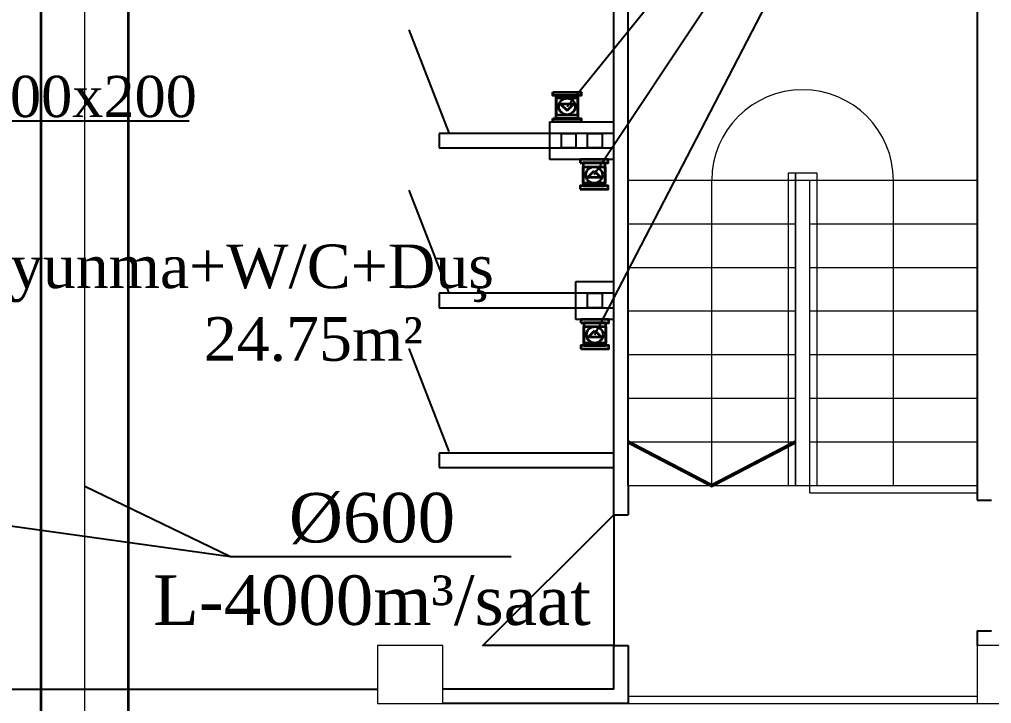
# Model space of a CAD drawing. Header units: inches. Extents: x 23 to 100097, y 11 to 104145.
# Drawn here: x 10398 to 17087, y 28106 to 32815 of the extents above; entities that cross this region are included whole.
import ezdxf

# ---------------------------------------------------------------- set-up
doc = ezdxf.new("R2010")
doc.units = ezdxf.units.IN
doc.header["$MEASUREMENT"] = 0
for name, color, linetype, lineweight in [('Divar', 7, 'Continuous', 25), ('Pilləkan', 222, 'Continuous', 9), ('SL3', 10, 'Continuous', 20)]:
    doc.layers.add(name, color=color, linetype=linetype, lineweight=lineweight)
doc.layers.add('PƏNCƏRƏ', color=5, linetype='Continuous')
doc.layers.add('TEKST', color=7, linetype='Continuous')
doc.styles.add('ilqar text 001', font='', dxfattribs={"height": 300})
doc.styles.get("Standard").update_dxf_attribs({"font": 'arial.ttf'})
doc.styles.get('ilqar text 001').set_extended_font_data('A3 Times AzLat')

# ---------------------------------------------------------------- blocks, each defined once
blk = doc.blocks.new('saaaaaaaaaaaaaaasss')
at = {"layer": 'Divar'}
for p, q in [((16774.86614, -95877.86209), (16774.86614, -92397.87708)), ((16874.86614, -95677.86209), (16874.86614, -92397.87708)), ((19274.86614, -92397.87708), (19274.86614, -95677.86209)), ((15642.32703, -93249.30879), (15368.38731, -92540.25554)), ((16774.86614, -93253.86481), (15574.86614, -93253.86481)), ((15574.86614, -93253.86481), (15574.86614, -93353.86481)), ((15574.86614, -93353.86481), (16774.86614, -93353.86481)), ((15642.32703, -94353.86481), (15368.38731, -93644.81157)), ((16774.86614, -94353.86481), (15574.86614, -94353.86481)), ((15574.86614, -94353.86481), (15574.86614, -94453.86481)), ((15574.86614, -94453.86481), (16774.86614, -94453.86481)), ((15642.32703, -95442.86334), (15368.38731, -94733.81009)), ((16774.86614, -95453.86481), (15574.86614, -95453.86481)), ((15574.86614, -95453.86481), (15574.86614, -95553.86481)), ((15574.86614, -95553.86481), (16774.86614, -95553.86481)), ((16874.86614, -95677.86209), (16874.86614, -95877.86209)), ((19274.86614, -96677.86209), (19274.86614, -96777.86209)), ((16774.86614, -97077.86209), (16774.86614, -96777.86209)), ((16874.86614, -96777.86209), (16874.86614, -97177.86209)), ((16774.86614, -97077.86209), (15599.86614, -97077.86209)), ((16874.86614, -97177.86209), (15599.86614, -97177.86209))]:
    blk.add_line(p, q, dxfattribs=at)
at = {"layer": 'Divar', "color": 0}
for p, q in [((19274.86614, -95677.86209), (19274.86614, -95777.86209)), ((19274.86614, -95777.86209), (19374.86614, -95777.86209)), ((16774.86614, -95877.86209), (16874.86614, -95877.86209)), ((19274.86614, -96677.86209), (19374.86614, -96677.86209)), ((16774.86614, -96777.86209), (16874.86614, -96777.86209))]:
    blk.add_line(p, q, dxfattribs=at)
at = {"layer": 'Pilləkan'}
for p, q in [((18024.86614, -93577.86209), (16874.86614, -93577.86209)), ((17974.86614, -93527.86209), (17974.86614, -95677.86209)), ((18174.86614, -93527.86209), (17974.86614, -93527.86209)), ((18174.86614, -93577.86209), (17974.86614, -93577.86209)), ((18024.86614, -95677.86209), (18024.86614, -93527.86209)), ((18024.86614, -93527.86209), (18024.86614, -95677.86209)), ((19274.86614, -93577.86209), (18124.86614, -93577.86209)), ((18124.86614, -95377.86209), (18124.86614, -93577.86209)), ((18174.86614, -95338.73165), (18174.86614, -93527.86209)), ((18024.86614, -93877.86209), (16874.86614, -93877.86209)), ((19274.86614, -93877.86209), (18124.86614, -93877.86209)), ((18024.86614, -94177.86209), (16874.86614, -94177.86209)), ((19274.86614, -94177.86209), (18124.86614, -94177.86209)), ((18024.86614, -94477.86209), (16874.86614, -94477.86209)), ((19274.86614, -94477.86209), (18124.86614, -94477.86209)), ((18024.86614, -94777.86209), (16874.86614, -94777.86209)), ((18891.53281, -94777.86209), (18124.86614, -94777.86209)), ((19274.86614, -94777.86209), (18891.53281, -94777.86209)), ((18024.86614, -95077.86209), (16874.86614, -95077.86209)), ((18508.19948, -95077.86209), (18124.86614, -95077.86209)), ((19274.86614, -95077.86209), (18508.19948, -95077.86209)), ((18024.86614, -95377.86209), (16874.86614, -95377.86209)), ((19274.86614, -95377.86209), (18124.86614, -95377.86209)), ((18124.86614, -95727.86209), (18124.86614, -95377.86209)), ((18174.86614, -95677.86209), (18174.86614, -95338.73165)), ((16874.86614, -95677.86209), (19274.86614, -95677.86209)), ((18124.86614, -95727.86209), (19274.86614, -95727.86209)), ((16874.86614, -97127.86209), (19274.86614, -97127.86209)), ((16874.86614, -97177.86209), (19274.86614, -97177.86209))]:
    blk.add_line(p, q, dxfattribs=at)
at = {"layer": 'PƏNCƏRƏ', "color": 0}
blk.add_line((11634.40604, -97077.915), (15149.86614, -97077.915), dxfattribs=at)
blk.add_lwpolyline([(16774.86614, -95877.86209), (16774.86614, -96777.86209), (15874.86614, -96777.86209), (16774.86614, -95877.86209)], dxfattribs=at)
at = {"layer": 'SL3'}
for p, q in [((17449.86614, -95677.86209), (17449.86614, -93577.86209)), ((18699.86614, -95077.86209), (18699.86614, -93577.86209)), ((18699.86614, -95677.86209), (18699.86614, -95077.86209))]:
    blk.add_line(p, q, dxfattribs=at)
at = {"layer": 'SL3', "const_width": 25}
blk.add_lwpolyline([(16874.86614, -95377.86209), (17449.86614, -95677.86209), (18024.86614, -95377.86209)], dxfattribs=at)
at = {"layer": 'SL3'}
for points in [[(15149.86614, -97177.86209), (15599.86614, -97177.86209), (15599.86614, -96777.86209), (15149.86614, -96777.86209)], [(19274.86614, -97177.86209), (19724.86614, -97177.86209), (19724.86614, -96777.86209), (19274.86614, -96777.86209)]]:
    blk.add_lwpolyline(points, close=True, dxfattribs=at)
blk.add_arc((18074.86614, -93577.86209), 625, 0, 180, dxfattribs=at)
at = {"layer": 'Divar', "insert": (12141.84872, -94018.18026), "char_height": 300, "attachment_point": 1}
blk.add_mtext_dynamic_manual_height_columns('{\\fTimes New Roman|b0|i0|c204|p18;   Soyunma+W/C+Du\\fTimes New Roman|b0|i0|c238|p18;ş\\fTimes New Roman|b0|i0|c204|p18;\\P\\fTimes New Roman|b0|i0|c238|p18;                \\fTimes New Roman|b0|i0|c204|p18;24.75m²}', width=3802.6375631, gutter_width=12.5, heights=[0], dxfattribs=at)

msp = doc.modelspace()

# ---------------------------------------------------------------- linework, layer by layer
at = {"color": 3, "lineweight": 0, "ltscale": 30}
msp.add_line((10847.9, 16415.1, 0), (10847.9, 33682.3, 0), dxfattribs=at)
at = {"color": 3, "lineweight": 35}
for p, q in [((14211.2, 32232.3), (14120.5, 32232.3)), ((14120.5, 32232.3), (14165.8, 32187)), ((14165.8, 32187), (14211.2, 32232.3)), ((14307.1, 31727.8), (14352.4, 31773.1)), ((14397.8, 31727.8), (14307.1, 31727.8)), ((14352.4, 31773.1), (14397.8, 31727.8)), ((14311.7, 30627.8), (14357, 30673.1)), ((14357, 30673.1), (14402.4, 30627.8)), ((14402.4, 30627.8), (14311.7, 30627.8))]:
    msp.add_line(p, q, dxfattribs=at)
at = {"color": 1}
msp.add_line((11566, 32115.6, -6227789.7), (9918.1, 32115.6, -6227789.7), dxfattribs=at)
at = {"color": 5}
for p, q in [((10847.9, 29602.3, 0), (11850.7, 29118.9)), ((10097.9, 29362.3, 0), (11850.7, 29118.9)), ((11850.7, 29118.9), (13780.9, 29118.9))]:
    msp.add_line(p, q, dxfattribs=at)
at = {"color": 3, "lineweight": 35}
for points in [[(14069, 32313.2), (14262.7, 32313.2), (14262.7, 32290.6), (14069, 32290.6)], [(14090.8, 32290.6), (14240.8, 32290.6), (14240.8, 32132.6), (14090.8, 32132.6)], [(14090.8, 32159.1), (14240.8, 32159.1), (14240.8, 32272.5), (14090.8, 32272.5)], [(14069, 32132.6), (14262.7, 32132.6), (14262.7, 32110), (14069, 32110)], [(14255.6, 31827.5), (14449.3, 31827.5), (14449.3, 31850), (14255.6, 31850)], [(14277.4, 31669.5), (14427.4, 31669.5), (14427.4, 31827.5), (14277.4, 31827.5)], [(14277.4, 31801), (14427.4, 31801), (14427.4, 31687.6), (14277.4, 31687.6)], [(14255.6, 31646.9), (14449.3, 31646.9), (14449.3, 31669.5), (14255.6, 31669.5)], [(14260.1, 30727.5), (14453.9, 30727.5), (14453.9, 30750), (14260.1, 30750)], [(14282, 30569.5), (14432, 30569.5), (14432, 30727.5), (14282, 30727.5)], [(14282, 30701), (14432, 30701), (14432, 30587.6), (14282, 30587.6)], [(14260.1, 30546.9), (14453.9, 30546.9), (14453.9, 30569.5), (14260.1, 30569.5)]]:
    msp.add_lwpolyline(points, close=True, dxfattribs=at)
for centre in [(14165.8, 32215.8), (14352.4, 31744.3), (14357, 30644.3)]:
    msp.add_circle(centre, 56.7, dxfattribs=at)
at = {"layer": 'Divar'}
for p, q in [((14165.8, 32215.8), (16961.8, 35671.3)), ((16961.8, 35671.3), (14352.4, 31744.3)), ((14357, 30644.3), (16961.8, 35671.3)), ((14047, 32110), (14487, 32110)), ((14047, 31850), (14047, 32110)), ((14487, 31850), (14047, 31850)), ((14227, 31010), (14487, 31010)), ((14227, 30750), (14227, 31010)), ((14487, 30750), (14227, 30750))]:
    msp.add_line(p, q, dxfattribs=at)
for points in [[(14127, 32030), (14227, 32030), (14227, 31930), (14127, 31930)], [(14307, 32030), (14407, 32030), (14407, 31930), (14307, 31930)], [(14307, 30930), (14407, 30930), (14407, 30830), (14307, 30830)]]:
    msp.add_lwpolyline(points, close=True, dxfattribs=at)
at = {"layer": 'TEKST', "color": 3, "lineweight": 35, "ltscale": 0.95}
for p, q in [((10547.9, 26042.3, 0), (10547.9, 33682.3, 0)), ((11147.9, 26042.3, 0), (11147.9, 33682.3, 0))]:
    msp.add_line(p, q, dxfattribs=at)

# ---------------------------------------------------------------- block references
at = {"layer": 'Divar'}
msp.add_blockref('saaaaaaaaaaaaaaasss', (-2287.8, 125283.9), dxfattribs=at)

# ---------------------------------------------------------------- texts
at = {"color": 1, "insert": (10749.4, 32426.5, -6227790.4), "char_height": 283.8889, "width": 4039.896, "attachment_point": 2, "rotation": 0.00009, "style": 'ilqar text 001'}
msp.add_mtext('{\\fTimes New Roman|b0|i0|c238|p18;Ş\\fTimes New Roman|b0|i0|c0|p18;20\\fTimes New Roman|b0|i0|c238|p18;0x\\fTimes New Roman|b0|i0|c0|p18;20\\fTimes New Roman|b0|i0|c238|p18;0}', dxfattribs=at)
at = {"color": 5, "insert": (12824, 28642.3), "char_height": 340.6667, "width": 4847.875, "attachment_point": 8, "rotation": 359.99991, "style": 'ilqar text 001'}
msp.add_mtext('{\\fTimes New Roman|b0|i0|c0|p18;%%C600\\P\\fTimes New Roman|b0|i0|c238|p18;L-\\fTimes New Roman|b0|i0|c0|p18;4000\\fTimes New Roman|b0|i0|c238|p18;m³/saat}', dxfattribs=at)

doc.saveas('drawing.dxf')
